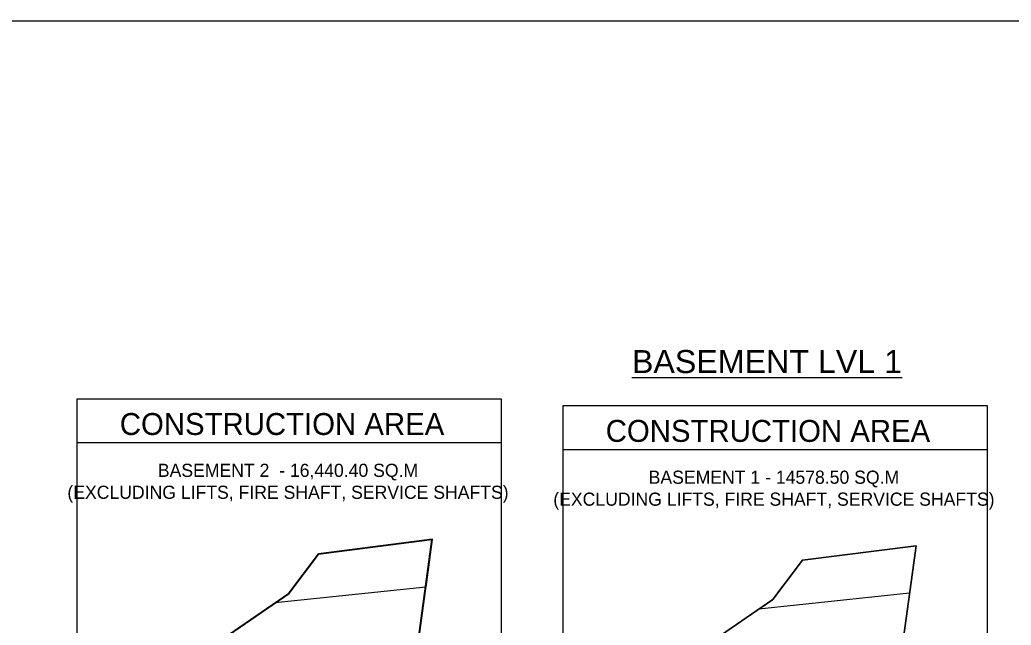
# Model space of a CAD drawing. Header units: metres. Extents: x 256329 to 886268, y -249371 to 355.
# Drawn here: x 284503.2 to 284804.4, y -555.7 to -371.8 of the extents above; entities that cross this region are included whole.
import ezdxf

# ---------------------------------------------------------------- set-up
doc = ezdxf.new("R2010")
doc.units = ezdxf.units.M
doc.header["$MEASUREMENT"] = 0
doc.linetypes.add('DASHED', pattern=[0.75, 0.5, -0.25])
doc.layers.get('0').update_dxf_attribs({"lineweight": 18})
doc.layers.add('A-ANNO-TEXT 01', color=251, linetype='Continuous', lineweight=0)
doc.layers.add('BLK_1_FLR_-1_BLT_UP_AREA', color=22, linetype='DASHED', lineweight=9)
doc.layers.add('A-AREA-BUP LOBBY', color=49, linetype='Continuous', lineweight=0, plot=False)
doc.layers.add('A_TEXT', color=4, linetype='Continuous', lineweight=0, transparency=0.3)
doc.layers.add('BLK_1_FLR_-2_BLT_UP_AREA', color=7, linetype='Continuous')
doc.styles.get("Standard").update_dxf_attribs({"font": 'arial.ttf'})

msp = doc.modelspace()

# ---------------------------------------------------------------- linework, layer by layer
for p, q in [((284520.635984, -500.265281, -101063.996597), (284649.441134, -500.265281, -101063.996597)), ((284668.246234, -502.361939, -101063.996597), (284797.051384, -502.361939, -101063.996597))]:
    msp.add_line(p, q)
at = {"color": 6, "ltscale": 0.05}
msp.add_lwpolyline([(284005.529033, -372.074651), (285033.133815, -372.074651), (285033.133815, -823.83546), (284005.529033, -823.83546)], close=True, dxfattribs=at)
at = {"elevation": -101063.996597}
for points in [[(284520.635984, -486.919119), (284649.441134, -486.919119), (284649.441134, -791.327555), (284520.635984, -791.327555)], [(284668.246234, -489.015777), (284797.051384, -489.015777), (284797.051384, -793.424213), (284668.246234, -793.424213)]]:
    msp.add_lwpolyline(points, close=True, dxfattribs=at)
at = {"color": 6, "ltscale": 0.05, "elevation": -100962.831435}
msp.add_lwpolyline([(284551.632688, -569.0081), (284584.991877, -546.07635), (284593.965078, -534.130913), (284628.539671, -529.711111), (284621.680723, -579.768526)], dxfattribs=at)
at = {"layer": 'A-AREA-BUP LOBBY', "color": 30, "true_color": 0xf26722}
for points, elevation in [([(284593.951026, -534.131668), (284628.539671, -529.711111), (284626.543187, -544.167372), (284580.770413, -548.969067), (284584.92419, -546.113642), (284593.965078, -534.130913)], -100962.831435), ([(284740.923651, -536.019988), (284775.512296, -531.599431), (284773.515811, -546.055691), (284727.743038, -550.857387), (284731.896815, -548.001962), (284740.937703, -536.019233)], -1.062838)]:
    msp.add_lwpolyline(points, close=True, dxfattribs=dict(at, elevation=elevation))
at = {"layer": 'A-AREA-BUP LOBBY', "color": 30, "true_color": 0xf26722, "elevation": -1.062838}
msp.add_lwpolyline([(284698.605313, -570.89642), (284731.964502, -547.96467), (284740.937703, -536.019233), (284775.512296, -531.599431), (284768.653348, -581.656846)], dxfattribs=at)
at = {"layer": 'BLK_1_FLR_-1_BLT_UP_AREA', "color": 14, "linetype": 'Continuous', "elevation": -1.062838}
msp.add_lwpolyline([(284768.653348, -581.656846), (284775.512296, -531.599431), (284740.937703, -536.019233), (284731.964502, -547.96467), (284698.605313, -570.89642)], dxfattribs=at)
at = {"layer": 'BLK_1_FLR_-2_BLT_UP_AREA', "color": 14, "linetype": 'Continuous', "elevation": -100962.831435}
msp.add_lwpolyline([(284621.680723, -579.768526), (284628.539671, -529.711111), (284593.965078, -534.130913), (284584.991877, -546.07635), (284551.632688, -569.0081)], dxfattribs=at)

# ---------------------------------------------------------------- texts
at = {"layer": 'A-ANNO-TEXT 01', "color": 7, "insert": (284689.170984, -472.120982, -101063.996597), "char_height": 7, "attachment_point": 1}
msp.add_mtext_dynamic_manual_height_columns('{\\LBASEMENT LVL 1}', width=239.721306, gutter_width=20, heights=[26.894062], dxfattribs=at)
at = {"layer": 'A_TEXT', "width": 175.547662, "attachment_point": 9}
for s, insert, char_height in [('\\pxqc;{\\fCentury Gothic|b0|i0|c0|p34;\\H0.66667x;CONSTRUCTION AREA}', (284670.659096, -498.038073, -101063.996597), 10), ('\\pxqc;{\\fCentury Gothic|b0|i0|c0|p34;\\H0.66667x;CONSTRUCTION AREA}', (284818.269346, -500.134731, -101063.996597), 10), ('\\pxqc;{\\fCentury Gothic|b0|i0|c0|p34;\\H0.66667x;BASEMENT 2  - 16,440.40 SQ.M\\P(EXCLUDING LIFTS, FIRE SHAFT, SERVICE SHAFTS)}', (284672.46705, -518.555715, -101063.996597), 6), ('\\pxqc;{\\fCentury Gothic|b0|i0|c0|p34;\\H0.66667x;BASEMENT 1 - 14578.50 SQ.M\\P(EXCLUDING LIFTS, FIRE SHAFT, SERVICE SHAFTS)}', (284820.0773, -520.652373, -101063.996597), 6)]:
    msp.add_mtext(s, dxfattribs=dict(at, insert=insert, char_height=char_height))

doc.saveas('drawing.dxf')
